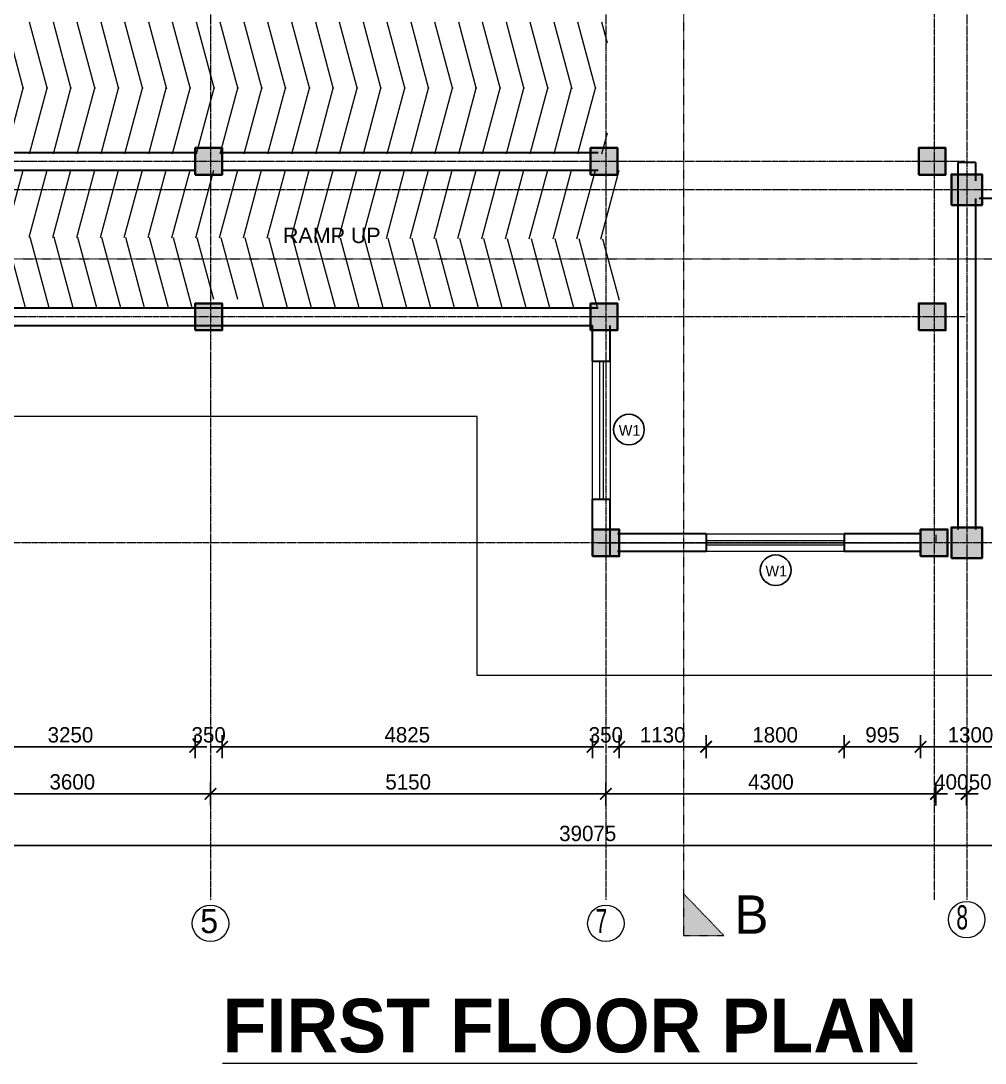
# Model space of a CAD drawing. Header units: inches. Extents: x -3071 to 2014935, y -37057 to 549694.
# Drawn here: x 1460229 to 1472790, y 349546 to 363128 of the extents above; entities that cross this region are included whole.
import ezdxf
from ezdxf.enums import TextEntityAlignment as Align

# ---------------------------------------------------------------- set-up
doc = ezdxf.new("R2010")
doc.units = ezdxf.units.IN
doc.header["$MEASUREMENT"] = 0
for name, pattern in [('ACAD_ISO08W100', [36, 24, -3, 6, -3]), ('DASHDOT2', [12.7, 6.35, -3.175, 0, -3.175]), ('DASHED', [0.75, 0.5, -0.25])]:
    doc.linetypes.add(name, pattern=pattern)
for name, color, linetype, lineweight in [('001-Archi-Opening Tags', 14, 'Continuous', 25), ('A .4 col', 5, 'Continuous', 40), ('A 0.05 hatch', 252, 'Continuous', 5), ('A 0.13 dw', 3, 'Continuous', 13), ('A 0.13 IND DIM', 240, 'Continuous', 13), ('A 0.13 Text', 6, 'Continuous', 13), ('A 0.13parapet partition', 230, 'Continuous', 13), ('A 0.18 steps', 6, 'Continuous', 18), ('cen', 50, 'ACAD_ISO08W100', 5), ('dotted line', 1, 'DASHED', 9), ('Grid Tag', 6, 'Continuous', 20), ('p1 walls stone outline', 4, 'Continuous', 30), ('section', 6, 'DASHDOT2', 20), ('text', 7, 'Continuous', 25)]:
    doc.layers.add(name, color=color, linetype=linetype, lineweight=lineweight)
doc.styles.add('AERIAL', font='arial.ttf', dxfattribs={"height": 10})
doc.styles.add('Archi 100', font='GOTHIC.TTF', dxfattribs={"height": 200})
doc.styles.add('CG', font='GOTHIC.TTF', dxfattribs={"height": 40})
doc.styles.get("Standard").update_dxf_attribs({"font": 'GOTHIC.TTF'})
doc.dimstyles.new('Archi 100', dxfattribs={"dimtxt": 200, "dimasz": 150, "dimexe": 150, "dimexo": 300, "dimgap": 50, "dimtad": 1, "dimdec": 0, "dimrnd": 5, "dimzin": 0, "dimdsep": 46, "dimtxsty": 'Archi 100', "dimblk": 'ARCHTICK', "dimcen": 0.09, "dimdle": 150, "dimclrd": 256, "dimclre": 256, "dimclrt": 256, "dimadec": 0, "dimazin": 0, "dimtfac": 1, "dimtdec": 0, "dimtix": 1, "dimtofl": 0, "dimtmove": 0, "dimatfit": 3, "dimfxl": 150, "dimfxlon": 1, "dimtolj": 1, "dimtzin": 0, "dimlwd": -1, "dimlwe": -1, "dimarcsym": 0})

# ---------------------------------------------------------------- blocks, each defined once
blk = doc.blocks.new('grid')
at = {"layer": 'Grid Tag', "linetype": 'Continuous', "ltscale": 30}
blk.add_circle((51, 48), 264, dxfattribs=at)
blk.add_attdef('GRID', (-143, -93), '', height=200)
blk = doc.blocks.new('W2')
at = {"layer": 'A 0.13 dw'}
for points in [[(143910, 195589), (143910, 195359), (142110, 195359), (142110, 195589)], [(142110, 195446), (143910, 195446), (143910, 195496), (142110, 195496)]]:
    blk.add_lwpolyline(points, close=True, dxfattribs=at)
blk = doc.blocks.new('window tag')
blk.add_circle((0, 0), 200)
at = {"style": 'Archi 100', "flags": 1}
for tag, p in [('WIDTH', (15, 174.5)), ('HEIGHT', (-4.5, -348.5))]:
    blk.add_attdef(tag, p, '', height=200, dxfattribs=at)
at = {"style": 'Archi 100'}
blk.add_attdef('SYMBOL', text='', height=200, dxfattribs=at).set_placement((8, -10.5), align=Align.MIDDLE_CENTER)
blk = doc.blocks.new('_ArchTick')
at = {"color": 0, "linetype": 'ByBlock', "const_width": 0.15}
blk.add_lwpolyline([(-0.5, -0.5), (0.5, 0.5)], dxfattribs=at)
blk = doc.blocks.new('*D1893')
at = {"transparency": 16777216}
for p, q in [((1471949, 353818), (1471949, 353518)), ((1473249, 353818), (1473249, 353518)), ((1473399, 353668), (1471799, 353668))]:
    blk.add_line(p, q, dxfattribs=at)
at = {"layer": 'Defpoints', "color": 0, "transparency": 16777216}
for p in [(1471949, 356152), (1473249, 356127), (1471949, 353668)]:
    blk.add_point(p, dxfattribs=at)
at = {"transparency": 16777216, "xscale": 150, "yscale": 150, "zscale": 150, "rotation": 180}
blk.add_blockref('_ArchTick', (1471949, 353668), dxfattribs=at)
at = {"transparency": 16777216, "xscale": 150, "yscale": 150, "zscale": 150}
blk.add_blockref('_ArchTick', (1473249, 353668), dxfattribs=at)
at = {"transparency": 16777216, "insert": (1472599, 353823), "char_height": 200, "attachment_point": 5, "style": 'Archi 100'}
blk.add_mtext('\\A1;1300', dxfattribs=at)
blk = doc.blocks.new('*D1894')
at = {"transparency": 16777216}
for p, q in [((1470954, 353818), (1470954, 353518)), ((1471949, 353818), (1471949, 353518)), ((1472099, 353668), (1470804, 353668))]:
    blk.add_line(p, q, dxfattribs=at)
at = {"layer": 'Defpoints', "color": 0, "transparency": 16777216}
for p in [(1470954, 356214), (1471949, 356152), (1470954, 353668)]:
    blk.add_point(p, dxfattribs=at)
at = {"transparency": 16777216, "xscale": 150, "yscale": 150, "zscale": 150, "rotation": 180}
blk.add_blockref('_ArchTick', (1470954, 353668), dxfattribs=at)
at = {"transparency": 16777216, "xscale": 150, "yscale": 150, "zscale": 150}
blk.add_blockref('_ArchTick', (1471949, 353668), dxfattribs=at)
at = {"transparency": 16777216, "insert": (1471452, 353823), "char_height": 200, "attachment_point": 5, "style": 'Archi 100'}
blk.add_mtext('\\A1;995', dxfattribs=at)
blk = doc.blocks.new('*D1895')
at = {"transparency": 16777216}
for p, q in [((1469154, 353818), (1469154, 353518)), ((1470954, 353818), (1470954, 353518)), ((1471104, 353668), (1469004, 353668))]:
    blk.add_line(p, q, dxfattribs=at)
at = {"layer": 'Defpoints', "color": 0, "transparency": 16777216}
for p in [(1469154, 356214), (1470954, 356214), (1469154, 353668)]:
    blk.add_point(p, dxfattribs=at)
at = {"transparency": 16777216, "xscale": 150, "yscale": 150, "zscale": 150, "rotation": 180}
blk.add_blockref('_ArchTick', (1469154, 353668), dxfattribs=at)
at = {"transparency": 16777216, "xscale": 150, "yscale": 150, "zscale": 150}
blk.add_blockref('_ArchTick', (1470954, 353668), dxfattribs=at)
at = {"transparency": 16777216, "insert": (1470054, 353823), "char_height": 200, "attachment_point": 5, "style": 'Archi 100'}
blk.add_mtext('\\A1;1800', dxfattribs=at)
blk = doc.blocks.new('*D1896')
at = {"transparency": 16777216}
for p, q in [((1468024, 353818), (1468024, 353518)), ((1469154, 353818), (1469154, 353518)), ((1469304, 353668), (1467874, 353668))]:
    blk.add_line(p, q, dxfattribs=at)
at = {"layer": 'Defpoints', "color": 0, "transparency": 16777216}
for p in [(1468024, 356152), (1469154, 356214), (1468024, 353668)]:
    blk.add_point(p, dxfattribs=at)
at = {"transparency": 16777216, "xscale": 150, "yscale": 150, "zscale": 150, "rotation": 180}
blk.add_blockref('_ArchTick', (1468024, 353668), dxfattribs=at)
at = {"transparency": 16777216, "xscale": 150, "yscale": 150, "zscale": 150}
blk.add_blockref('_ArchTick', (1469154, 353668), dxfattribs=at)
at = {"transparency": 16777216, "insert": (1468589, 353823), "char_height": 200, "attachment_point": 5, "style": 'Archi 100'}
blk.add_mtext('\\A1;1130', dxfattribs=at)
blk = doc.blocks.new('*D1897')
at = {"transparency": 16777216}
for p, q in [((1467674, 353818), (1467674, 353518)), ((1468024, 353818), (1468024, 353518)), ((1467674, 353668), (1467524, 353668)), ((1468024, 353668), (1468174, 353668))]:
    blk.add_line(p, q, dxfattribs=at)
at = {"layer": 'Defpoints', "color": 0, "transparency": 16777216}
for p in [(1467674, 356152), (1468024, 356152), (1467674, 353668)]:
    blk.add_point(p, dxfattribs=at)
at = {"transparency": 16777216, "xscale": 150, "yscale": 150, "zscale": 150}
blk.add_blockref('_ArchTick', (1467674, 353668), dxfattribs=at)
at = {"transparency": 16777216, "xscale": 150, "yscale": 150, "zscale": 150, "rotation": 180}
blk.add_blockref('_ArchTick', (1468024, 353668), dxfattribs=at)
at = {"transparency": 16777216, "insert": (1467849, 353823), "char_height": 200, "attachment_point": 5, "style": 'Archi 100'}
blk.add_mtext('\\A1;350', dxfattribs=at)
blk = doc.blocks.new('*D1898')
at = {"transparency": 16777216}
for p, q in [((1462850, 353818), (1462850, 353518)), ((1467674, 353818), (1467674, 353518)), ((1467824, 353668), (1462700, 353668))]:
    blk.add_line(p, q, dxfattribs=at)
at = {"layer": 'Defpoints', "color": 0, "transparency": 16777216}
for p in [(1462850, 359097), (1467674, 356152), (1462850, 353668)]:
    blk.add_point(p, dxfattribs=at)
at = {"transparency": 16777216, "xscale": 150, "yscale": 150, "zscale": 150, "rotation": 180}
blk.add_blockref('_ArchTick', (1462850, 353668), dxfattribs=at)
at = {"transparency": 16777216, "xscale": 150, "yscale": 150, "zscale": 150}
blk.add_blockref('_ArchTick', (1467674, 353668), dxfattribs=at)
at = {"transparency": 16777216, "insert": (1465262, 353823), "char_height": 200, "attachment_point": 5, "style": 'Archi 100'}
blk.add_mtext('\\A1;4825', dxfattribs=at)
blk = doc.blocks.new('*D1899')
at = {"transparency": 16777216}
for p, q in [((1462500, 353818), (1462500, 353518)), ((1462850, 353818), (1462850, 353518)), ((1462500, 353668), (1462350, 353668)), ((1462850, 353668), (1463000, 353668))]:
    blk.add_line(p, q, dxfattribs=at)
at = {"layer": 'Defpoints', "color": 0, "transparency": 16777216}
for p in [(1462500, 359097), (1462850, 359097), (1462500, 353668)]:
    blk.add_point(p, dxfattribs=at)
at = {"transparency": 16777216, "xscale": 150, "yscale": 150, "zscale": 150}
blk.add_blockref('_ArchTick', (1462500, 353668), dxfattribs=at)
at = {"transparency": 16777216, "xscale": 150, "yscale": 150, "zscale": 150, "rotation": 180}
blk.add_blockref('_ArchTick', (1462850, 353668), dxfattribs=at)
at = {"transparency": 16777216, "insert": (1462675, 353823), "char_height": 200, "attachment_point": 5, "style": 'Archi 100'}
blk.add_mtext('\\A1;350', dxfattribs=at)
blk = doc.blocks.new('*D1900')
at = {"transparency": 16777216}
for p, q in [((1459250, 353818), (1459250, 353518)), ((1462500, 353818), (1462500, 353518)), ((1462650, 353668), (1459100, 353668))]:
    blk.add_line(p, q, dxfattribs=at)
at = {"layer": 'Defpoints', "color": 0, "transparency": 16777216}
for p in [(1459250, 359097), (1462500, 359097), (1459250, 353668)]:
    blk.add_point(p, dxfattribs=at)
at = {"transparency": 16777216, "xscale": 150, "yscale": 150, "zscale": 150, "rotation": 180}
blk.add_blockref('_ArchTick', (1459250, 353668), dxfattribs=at)
at = {"transparency": 16777216, "xscale": 150, "yscale": 150, "zscale": 150}
blk.add_blockref('_ArchTick', (1462500, 353668), dxfattribs=at)
at = {"transparency": 16777216, "insert": (1460875, 353823), "char_height": 200, "attachment_point": 5, "style": 'Archi 100'}
blk.add_mtext('\\A1;3250', dxfattribs=at)
blk = doc.blocks.new('*D1912')
at = {"transparency": 16777216}
for p, q in [((1472549, 353205), (1472549, 352905)), ((1473049, 353205), (1473049, 352905)), ((1472549, 353055), (1472399, 353055)), ((1473049, 353055), (1473199, 353055))]:
    blk.add_line(p, q, dxfattribs=at)
at = {"layer": 'Defpoints', "color": 0, "transparency": 16777216}
for p in [(1472549, 356327), (1473049, 356327), (1472549, 353055)]:
    blk.add_point(p, dxfattribs=at)
at = {"transparency": 16777216, "xscale": 150, "yscale": 150, "zscale": 150}
blk.add_blockref('_ArchTick', (1472549, 353055), dxfattribs=at)
at = {"transparency": 16777216, "xscale": 150, "yscale": 150, "zscale": 150, "rotation": 180}
blk.add_blockref('_ArchTick', (1473049, 353055), dxfattribs=at)
at = {"transparency": 16777216, "insert": (1472799, 353210), "char_height": 200, "attachment_point": 5, "style": 'Archi 100'}
blk.add_mtext('\\A1;500', dxfattribs=at)
blk = doc.blocks.new('*D1913')
at = {"transparency": 16777216}
for p, q in [((1472149, 353205), (1472149, 352905)), ((1472549, 353205), (1472549, 352905)), ((1472149, 353055), (1471999, 353055)), ((1472549, 353055), (1472699, 353055))]:
    blk.add_line(p, q, dxfattribs=at)
at = {"layer": 'Defpoints', "color": 0, "transparency": 16777216}
for p in [(1472149, 356327), (1472549, 356327), (1472149, 353055)]:
    blk.add_point(p, dxfattribs=at)
at = {"transparency": 16777216, "xscale": 150, "yscale": 150, "zscale": 150}
blk.add_blockref('_ArchTick', (1472149, 353055), dxfattribs=at)
at = {"transparency": 16777216, "xscale": 150, "yscale": 150, "zscale": 150, "rotation": 180}
blk.add_blockref('_ArchTick', (1472549, 353055), dxfattribs=at)
at = {"transparency": 16777216, "insert": (1472349, 353210), "char_height": 200, "attachment_point": 5, "style": 'Archi 100'}
blk.add_mtext('\\A1;400', dxfattribs=at)
blk = doc.blocks.new('*D1914')
at = {"transparency": 16777216}
for p, q in [((1467849, 353205), (1467849, 352905)), ((1472149, 353205), (1472149, 352905)), ((1472299, 353055), (1467699, 353055))]:
    blk.add_line(p, q, dxfattribs=at)
at = {"layer": 'Defpoints', "color": 0, "transparency": 16777216}
for p in [(1467849, 356327), (1472149, 356327), (1467849, 353055)]:
    blk.add_point(p, dxfattribs=at)
at = {"transparency": 16777216, "xscale": 150, "yscale": 150, "zscale": 150, "rotation": 180}
blk.add_blockref('_ArchTick', (1467849, 353055), dxfattribs=at)
at = {"transparency": 16777216, "xscale": 150, "yscale": 150, "zscale": 150}
blk.add_blockref('_ArchTick', (1472149, 353055), dxfattribs=at)
at = {"transparency": 16777216, "insert": (1469999, 353210), "char_height": 200, "attachment_point": 5, "style": 'Archi 100'}
blk.add_mtext('\\A1;4300', dxfattribs=at)
blk = doc.blocks.new('*D1915')
at = {"transparency": 16777216}
for p, q in [((1462699, 353205), (1462699, 352905)), ((1467849, 353205), (1467849, 352905)), ((1467999, 353055), (1462549, 353055))]:
    blk.add_line(p, q, dxfattribs=at)
at = {"layer": 'Defpoints', "color": 0, "transparency": 16777216}
for p in [(1462699, 359272), (1467849, 356327), (1462699, 353055)]:
    blk.add_point(p, dxfattribs=at)
at = {"transparency": 16777216, "xscale": 150, "yscale": 150, "zscale": 150, "rotation": 180}
blk.add_blockref('_ArchTick', (1462699, 353055), dxfattribs=at)
at = {"transparency": 16777216, "xscale": 150, "yscale": 150, "zscale": 150}
blk.add_blockref('_ArchTick', (1467849, 353055), dxfattribs=at)
at = {"transparency": 16777216, "insert": (1465274, 353210), "char_height": 200, "attachment_point": 5, "style": 'Archi 100'}
blk.add_mtext('\\A1;5150', dxfattribs=at)
blk = doc.blocks.new('*D1916')
at = {"transparency": 16777216}
for p, q in [((1459099, 353205), (1459099, 352905)), ((1462699, 353205), (1462699, 352905)), ((1462849, 353055), (1458949, 353055))]:
    blk.add_line(p, q, dxfattribs=at)
at = {"layer": 'Defpoints', "color": 0, "transparency": 16777216}
for p in [(1459099, 359272), (1462699, 359272), (1459099, 353055)]:
    blk.add_point(p, dxfattribs=at)
at = {"transparency": 16777216, "xscale": 150, "yscale": 150, "zscale": 150, "rotation": 180}
blk.add_blockref('_ArchTick', (1459099, 353055), dxfattribs=at)
at = {"transparency": 16777216, "xscale": 150, "yscale": 150, "zscale": 150}
blk.add_blockref('_ArchTick', (1462699, 353055), dxfattribs=at)
at = {"transparency": 16777216, "insert": (1460899, 353210), "char_height": 200, "attachment_point": 5, "style": 'Archi 100'}
blk.add_mtext('\\A1;3600', dxfattribs=at)
blk = doc.blocks.new('*D1920')
at = {"transparency": 16777216}
for p, q in [((1448076, 352533), (1448076, 352233)), ((1487149, 352533), (1487149, 352233)), ((1447926, 352383), (1487299, 352383))]:
    blk.add_line(p, q, dxfattribs=at)
at = {"layer": 'Defpoints', "color": 0, "transparency": 16777216}
for p in [(1448076, 359072), (1487149, 356127), (1487149, 352383)]:
    blk.add_point(p, dxfattribs=at)
at = {"transparency": 16777216, "xscale": 150, "yscale": 150, "zscale": 150, "rotation": 180}
blk.add_blockref('_ArchTick', (1448076, 352383), dxfattribs=at)
at = {"transparency": 16777216, "xscale": 150, "yscale": 150, "zscale": 150}
blk.add_blockref('_ArchTick', (1487149, 352383), dxfattribs=at)
at = {"transparency": 16777216, "insert": (1467613, 352538), "char_height": 200, "attachment_point": 5, "style": 'Archi 100'}
blk.add_mtext('\\A1;39075', dxfattribs=at)

msp = doc.modelspace()

# ---------------------------------------------------------------- hatches: boundary and pattern name
at = {"layer": 'A .4 col', "linetype": 'Continuous'}
h = msp.add_hatch(color=256, dxfattribs=at)
h.dxf.hatch_style = 1
h.paths.add_polyline_path([(1462499.6, 361121.69), (1462849.6, 361121.69), (1462849.6, 361471.69), (1462499.6, 361471.69)])
h = msp.add_hatch(color=256, dxfattribs=at)
h.dxf.hatch_style = 1
h.paths.add_polyline_path([(1467649.6, 361121.69), (1467999.6, 361121.69), (1467999.6, 361471.69), (1467649.6, 361471.69)])
h = msp.add_hatch(color=256, dxfattribs=at)
h.dxf.hatch_style = 1
h.paths.add_polyline_path([(1471924.6, 361121.69), (1472274.6, 361121.69), (1472274.6, 361471.69), (1471924.6, 361471.69)])
h = msp.add_hatch(color=256, dxfattribs=at)
h.dxf.hatch_style = 1
h.paths.add_polyline_path([(1472349.45, 360726.7), (1472749.45, 360726.7), (1472749.45, 361126.7), (1472349.45, 361126.7)])
h = msp.add_hatch(color=256, dxfattribs=at)
h.dxf.hatch_style = 1
h.paths.add_polyline_path([(1462499.6, 359096.7), (1462849.6, 359096.7), (1462849.6, 359446.7), (1462499.6, 359446.7)])
h = msp.add_hatch(color=256, dxfattribs=at)
h.dxf.hatch_style = 1
h.paths.add_polyline_path([(1467649.6, 359096.7), (1467999.6, 359096.7), (1467999.6, 359446.7), (1467649.6, 359446.7)])
h = msp.add_hatch(color=256, dxfattribs=at)
h.dxf.hatch_style = 1
h.paths.add_polyline_path([(1471924.6, 359096.7), (1472274.6, 359096.7), (1472274.6, 359446.7), (1471924.6, 359446.7)])
h = msp.add_hatch(color=256, dxfattribs=at)
h.dxf.hatch_style = 1
h.paths.add_polyline_path([(1467674.45, 356151.7), (1468024.45, 356151.7), (1468024.45, 356501.7), (1467674.45, 356501.7)])
h = msp.add_hatch(color=256, dxfattribs=at)
h.dxf.hatch_style = 1
h.paths.add_polyline_path([(1471949.45, 356151.7), (1472299.45, 356151.7), (1472299.45, 356501.7), (1471949.45, 356501.7)])
h = msp.add_hatch(color=256, dxfattribs=at)
h.dxf.hatch_style = 1
h.paths.add_polyline_path([(1472349.45, 356126.7), (1472749.45, 356126.7), (1472749.45, 356526.7), (1472349.45, 356526.7)])
at = {"layer": 'A 0.05 hatch'}
h = msp.add_hatch(dxfattribs=at)
h.set_pattern_fill('_USER', color=256, scale=300, angle=285, style=0, pattern_type=0)
h.set_pattern_definition([(105, (1618504.62, 508873.96), (-289.77775, -77.6457), [])])
h.paths.add_polyline_path([(1455919.41, 363109.81), (1455919.41, 362984.8), (1455694.41, 362984.8), (1455694.41, 363109.81), (1450564.41, 363109.81), (1450564.41, 362239.81), (1467869.42, 362239.81), (1467869.42, 363109.81)])
h = msp.add_hatch(dxfattribs=at)
h.set_pattern_fill('_USER', color=256, scale=300, angle=285, style=0, pattern_type=0)
h.set_pattern_definition([(255, (1618504.62, 215632.55), (-289.77775, 77.6457), [])])
h.paths.add_polyline_path([(1455919.41, 361396.7), (1455919.41, 361521.7), (1455694.41, 361521.7), (1455694.41, 361396.7), (1450564.41, 361396.7), (1450564.41, 362266.7), (1467869.42, 362266.7), (1467869.42, 361396.7)])
h = msp.add_hatch(dxfattribs=at)
h.set_pattern_fill('_USER', color=256, scale=300, angle=285, style=0, pattern_type=0)
h.set_pattern_definition([(75, (1450706.75, 360306.7), (289.778, -77.6457), [])])
h.paths.add_polyline_path([(1455699.6, 361181.42), (1455699.6, 361071.7), (1455474.6, 361071.7), (1455474.6, 361181.43), (1450721.75, 361181.7), (1450721.75, 360336.7), (1468026.76, 360284.2), (1468026.76, 361180.72), (1456031.76, 361181.4), (1456031.76, 361071.7), (1455806.76, 361071.7), (1455806.76, 361181.41)])
h = msp.add_hatch(dxfattribs=at)
h.set_pattern_fill('_USER', color=256, scale=300, angle=285, style=0, pattern_type=0)
h.set_pattern_definition([(285, (1450706.75, 360369.47), (289.778, 77.6457), [])])
h.paths.add_polyline_path([(1462726.76, 359496.7), (1463176.76, 359496.7), (1463176.76, 359386.7), (1468026.76, 359386.7), (1468026.76, 360284.2), (1450721.75, 360339.47), (1450721.75, 359386.7), (1455526.76, 359386.7), (1455526.76, 359496.7), (1455976.76, 359496.7), (1455976.76, 359386.7), (1462726.76, 359386.7)])
at = {"layer": 'section'}
msp.add_hatch(color=256, dxfattribs=at).paths.add_polyline_path([(1469384.2, 351210.75), (1468861.85, 351210.75), (1468861.85, 351754.35)])

# ---------------------------------------------------------------- linework, layer by layer
at = {"layer": 'A .4 col', "linetype": 'Continuous'}
for points in [[(1462499.6, 361121.69), (1462849.6, 361121.69), (1462849.6, 361471.69), (1462499.6, 361471.69)], [(1467649.6, 361121.69), (1467999.6, 361121.69), (1467999.6, 361471.69), (1467649.6, 361471.69)], [(1471924.6, 361121.69), (1472274.6, 361121.69), (1472274.6, 361471.69), (1471924.6, 361471.69)], [(1472349.45, 360726.7), (1472749.45, 360726.7), (1472749.45, 361126.7), (1472349.45, 361126.7)], [(1462499.6, 359096.7), (1462849.6, 359096.7), (1462849.6, 359446.7), (1462499.6, 359446.7)], [(1467649.6, 359096.7), (1467999.6, 359096.7), (1467999.6, 359446.7), (1467649.6, 359446.7)], [(1471924.6, 359096.7), (1472274.6, 359096.7), (1472274.6, 359446.7), (1471924.6, 359446.7)], [(1467674.45, 356151.7), (1468024.45, 356151.7), (1468024.45, 356501.7), (1467674.45, 356501.7)], [(1471949.45, 356151.7), (1472299.45, 356151.7), (1472299.45, 356501.7), (1471949.45, 356501.7)], [(1472349.45, 356126.7), (1472749.45, 356126.7), (1472749.45, 356526.7), (1472349.45, 356526.7)]]:
    msp.add_lwpolyline(points, close=True, dxfattribs=at)
at = {"layer": 'A 0.13parapet partition'}
for p, q in [((1472149.45, 356431.45), (1472149.45, 356326.7)), ((1472299.45, 356501.7), (1472299.45, 356151.7))]:
    msp.add_line(p, q, dxfattribs=at)
at = {"layer": 'A 0.18 steps', "linetype": 'Continuous'}
msp.add_line((1467744.45, 356326.7), (1471924.45, 356326.7), dxfattribs=at)
at = {"layer": 'cen', "ltscale": 2}
for p, q in [((1462699.45, 378616.21), (1462699.45, 351672.05)), ((1467849.45, 378616.21), (1467849.45, 351672.05)), ((1472549.45, 378616.21), (1472549.45, 351672.05)), ((1472124.45, 365526.69), (1472124.45, 351672.05)), ((1472524.6, 361296.7), (1447326.64, 361296.7)), ((1491464.45, 360926.7), (1443784.45, 360926.7)), ((1472529.6, 359271.7), (1447326.64, 359271.7)), ((1491464.45, 356326.7), (1443784.45, 356326.7))]:
    msp.add_line(p, q, dxfattribs=at)
at = {"layer": 'Defpoints', "color": 2}
msp.add_line((1472749.45, 356526.7), (1472749.45, 356126.7), dxfattribs=at)
at = {"layer": 'dotted line', "linetype": 'Continuous', "ltscale": 1000}
for p, q in [((1466174.45, 357971.7), (1446972.64, 357971.7)), ((1466174.45, 354596.65), (1466174.45, 357971.7)), ((1487964.45, 354596.65), (1466174.45, 354596.65))]:
    msp.add_line(p, q, dxfattribs=at)
at = {"layer": 'p1 walls stone outline'}
for p, q in [((1455649.6, 361411.7), (1462499.6, 361411.7)), ((1462849.6, 361411.69), (1464049.6, 361411.69)), ((1462849.6, 361411.69), (1467649.6, 361411.69)), ((1466074.48, 361411.7), (1467749.6, 361411.69)), ((1466074.48, 361411.7), (1467649.6, 361411.69)), ((1455649.6, 361181.7), (1462499.6, 361181.7)), ((1462849.6, 361181.69), (1467649.6, 361181.69)), ((1466074.48, 361181.7), (1467749.6, 361181.69)), ((1472434.45, 361283.07), (1472434.45, 360811.69)), ((1472664.45, 361283.07), (1472434.45, 361283.07)), ((1472664.45, 361283.07), (1472664.45, 361041.69)), ((1472434.45, 361041.7), (1472434.45, 356501.69)), ((1472664.45, 360811.7), (1472664.45, 356501.69)), ((1472949.45, 360811.7), (1472711.95, 360811.7)), ((1448389.6, 359386.7), (1467749.6, 359386.7)), ((1448474.6, 359156.7), (1467674.45, 359156.7)), ((1467674.45, 358694.75), (1467674.45, 359156.7)), ((1467904.45, 358694.75), (1467904.45, 359156.7)), ((1467674.45, 358694.75), (1467904.45, 358694.75)), ((1467674.45, 356151.7), (1467674.45, 356894.87)), ((1467674.45, 356894.87), (1467904.45, 356894.87)), ((1467904.45, 356151.7), (1467904.45, 356894.87)), ((1469154.23, 356444.46), (1467999.6, 356444.46)), ((1469154.23, 356444.46), (1469154.23, 356214.46)), ((1471949.45, 356444.46), (1470954.12, 356444.46)), ((1470954.12, 356444.46), (1470954.12, 356214.46)), ((1469154.23, 356214.46), (1467999.6, 356214.46)), ((1471949.45, 356214.46), (1470954.12, 356214.46))]:
    msp.add_line(p, q, dxfattribs=at)
at = {"layer": 'section'}
for p, q in [((1468861.85, 378392.11), (1468861.85, 351210.75)), ((1443458.77, 360027.37), (1491291.56, 360027.37)), ((1469384.2, 351210.75), (1468861.85, 351754.35)), ((1468861.85, 351210.75), (1469384.2, 351210.75))]:
    msp.add_line(p, q, dxfattribs=at)

# ---------------------------------------------------------------- block references
ref = msp.add_blockref('grid', (1462653.22, 351324), dxfattribs=dict(xscale=0.8987445155798923, yscale=0.8987445155798923, zscale=0.8987445155798923))
ref.add_attrib('GRID', '5', (1462564.68, 351240.22), dxfattribs={"height": 314.56})
ref = msp.add_blockref('grid', (1467803.22, 351324), dxfattribs=dict(xscale=0.8987445155798923, yscale=0.8987445155798923, zscale=0.8987445155798923))
ref.add_attrib('GRID', '7', (1467714.69, 351240.22), dxfattribs={"height": 314.56, "width": 0.65})
ref = msp.add_blockref('grid', (1472503.22, 351372.47), dxfattribs=dict(xscale=0.8987445155798923, yscale=0.8987445155798923, zscale=0.8987445155798923))
ref.add_attrib('GRID', '8', (1472414.69, 351288.69), dxfattribs={"height": 314.56, "width": 0.65})
at = {"layer": '001-Archi-Opening Tags'}
ref = msp.add_blockref('window tag', (1468149.87, 357801.82), dxfattribs=at)
ref.add_attrib('SYMBOL', 'W1', dxfattribs={"layer": '0', "height": 140, "style": 'CG'}).set_placement((1468157.87, 357791.32), align=Align.MIDDLE_CENTER)
ref = msp.add_blockref('window tag', (1470061.18, 355969.04), dxfattribs=at)
ref.add_attrib('SYMBOL', 'W1', dxfattribs={"layer": '0', "height": 140, "style": 'CG'}).set_placement((1470069.18, 355958.54), align=Align.MIDDLE_CENTER)
at = {"layer": 'A 0.13 IND DIM', "rotation": 89.99999999995498}
msp.add_blockref('W2', (1663263.05, 214784.6), dxfattribs=at)
at = {"layer": 'A 0.13 IND DIM'}
msp.add_blockref('W2', (1327043.97, 160855.86), dxfattribs=at)

# ---------------------------------------------------------------- texts
at = {"layer": 'A 0.13 Text', "insert": (1467379.39, 350030.7), "char_height": 700, "width": 26112.9694, "attachment_point": 5, "style": 'CG'}
msp.add_mtext('{\\fCentury Gothic|b1|i0|c0|p34;\\LFIRST FLOOR PLAN}', dxfattribs=at)
at = {"layer": 'section', "insert": (1469745.14, 351481.74), "char_height": 500, "width": 2050.5885, "attachment_point": 5, "style": 'CG'}
msp.add_mtext('B', dxfattribs=at)
at = {"layer": 'text', "style": 'AERIAL'}
msp.add_text('RAMP UP', height=200, dxfattribs=at).set_placement((1463642.92, 360232.48))

# ---------------------------------------------------------------- dimensions: what is measured, and where the dimension line sits
for base, p1, p2, picture, middle in [((1459099.45, 353055.1), (1462699.45, 359271.7), (1459099.45, 359271.7), '*D1916', (1460899.45, 353210.13)), ((1462699.45, 353055.1), (1467849.45, 356326.7), (1462699.45, 359271.7), '*D1915', (1465274.45, 353210.13)), ((1459249.6, 353668.36), (1462499.6, 359096.7), (1459249.6, 359096.7), '*D1900', (1460874.6, 353823.39)), ((1462499.6, 353668.36), (1462849.6, 359096.7), (1462499.6, 359096.7), '*D1899', (1462674.6, 353823.39)), ((1462849.6, 353668.36), (1467674.45, 356151.7), (1462849.6, 359096.7), '*D1898', (1465262.02, 353823.39)), ((1467849.45, 353055.1), (1472149.45, 356326.7), (1467849.45, 356326.7), '*D1914', (1469999.45, 353210.13)), ((1472149.45, 353055.1), (1472549.45, 356326.7), (1472149.45, 356326.7), '*D1913', (1472349.45, 353210.13)), ((1472549.45, 353055.1), (1473049.45, 356326.7), (1472549.45, 356326.7), '*D1912', (1472799.45, 353210.13)), ((1467674.45, 353668.36), (1468024.45, 356151.7), (1467674.45, 356151.7), '*D1897', (1467849.45, 353823.39)), ((1468024.45, 353668.36), (1469154.23, 356214.46), (1468024.45, 356151.7), '*D1896', (1468589.34, 353823.39)), ((1469154.23, 353668.36), (1470954.12, 356214.46), (1469154.23, 356214.46), '*D1895', (1470054.17, 353823.39)), ((1470954.12, 353668.36), (1471949.45, 356151.7), (1470954.12, 356214.46), '*D1894', (1471451.78, 353823.39)), ((1471949.45, 353668.36), (1473249.45, 356126.7), (1471949.45, 356151.7), '*D1893', (1472599.45, 353823.39))]:
    dim = msp.add_linear_dim(base=base, p1=p1, p2=p2, dimstyle='Archi 100', override={"dimtmove": 1})
    dim.commit()
    dim.dimension.update_dxf_attribs({"geometry": picture, "text_midpoint": middle})
dim = msp.add_linear_dim(base=(1487149.45, 352383.28), p1=(1448075.56, 359071.7), p2=(1487149.45, 356126.7), dimstyle='Archi 100')
dim.commit()
dim.dimension.update_dxf_attribs({"geometry": '*D1920', "text_midpoint": (1467612.5, 352538.31)})

doc.saveas('drawing.dxf')
